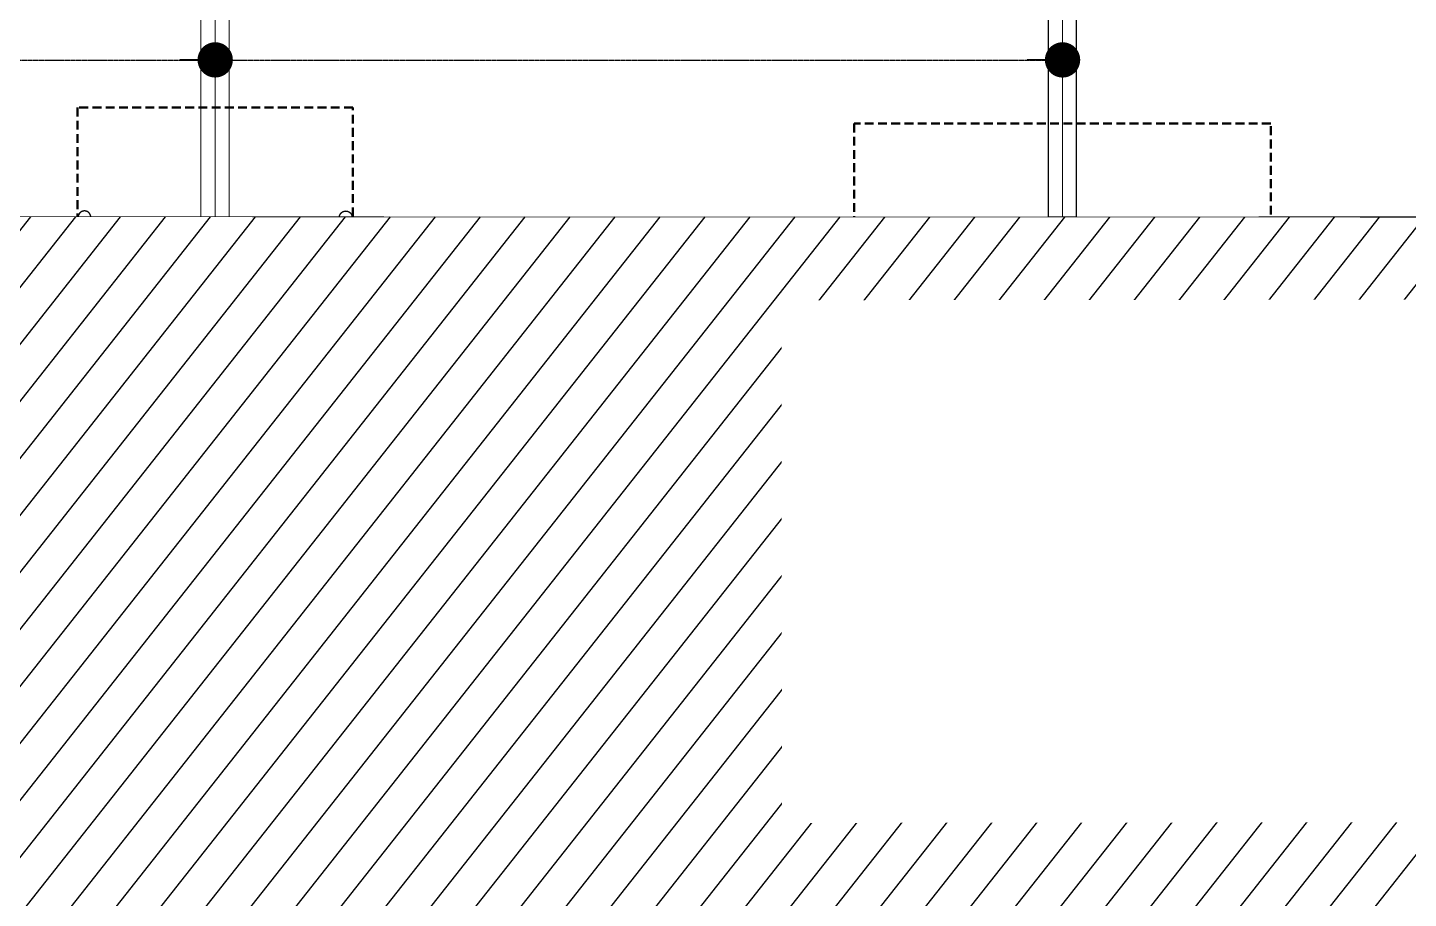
# Model space of a CAD drawing. Header units: centimetres. Extents: x -6122352 to 4157695, y -1694241 to 1947892.
# Drawn here: x 85581 to 95359, y -161087 to -154923 of the extents above; entities that cross this region are included whole.
import ezdxf
from ezdxf.xclip import XClip

# ---------------------------------------------------------------- set-up
doc = ezdxf.new("R2010")
doc.units = ezdxf.units.CM
doc.header["$MEASUREMENT"] = 0
doc.header["$XCLIPFRAME"] = 2
for name, pattern in [('DASHED2', [0.375, 0.25, -0.125]), ('XR-AR-END-SETTING OUT PLAN$0$23585-XR-AR-END-GROUND FLOOR$0$23261-XR-AR-SI-GF$0$HIDDEN', [0.375, 0.25, -0.125]), ('XR-AR-END-SETTING OUT PLAN$0$23585-XR-AR-END-GROUND FLOOR$0$945-4P-1-101-GROUND FLOOR PLAN$0$XR-MIDDLE-GROUND FLOOR PLAN$0$HIDDEN2', [0.1875, 0.125, -0.0625]), ('XR-AR-END-SETTING OUT PLAN$0$23585-XR-AR-END-GROUND FLOOR$0$XR-END-GROUND FLOOR PLAN$0$HIDDEN', [9.525, 6.35, -3.175]), ('XR-AR-END-SETTING OUT PLAN$0$23585-XR-AR-END-GROUND FLOOR$0$XR-END-GROUND FLOOR PLAN$0$HIDDEN2', [0.1875, 0.125, -0.0625]), ('XR-AR-MID-SETTING OUT FOR MASTER$0$23585-XR-AR-MID-GROUND FLOOR$0$23261-XR-AR-SI-GF$0$HIDDEN', [0.375, 0.25, -0.125]), ('XR-AR-MID-SETTING OUT FOR MASTER$0$23585-XR-AR-MID-GROUND FLOOR$0$945-4P-1-101-GROUND FLOOR PLAN$0$XR-MIDDLE-GROUND FLOOR PLAN$0$HIDDEN', [9.525, 6.35, -3.175]), ('XR-AR-MID-SETTING OUT FOR MASTER$0$23585-XR-AR-MID-GROUND FLOOR$0$945-4P-1-101-GROUND FLOOR PLAN$0$XR-MIDDLE-GROUND FLOOR PLAN$0$HIDDEN2', [0.1875, 0.125, -0.0625])]:
    doc.linetypes.add(name, pattern=pattern)
doc.layers.add('08-Compound Wall-4', color=7, linetype='Continuous', lineweight=25, true_color=0xff4405)
doc.layers.add('23585-XR-AR-DAMAC PLOT LIMITS$0$1-End units', color=7, linetype='Continuous', lineweight=5, true_color=0xf8991e)
for name, color, linetype, lineweight in [('23585-XR-AR-DAMAC PLOT LIMITS$0$1-Mid units', 41, 'Continuous', 5), ('@ Foundations', 4, 'DASHED2', 50), ('A-ANNO-TEXT', 3, 'Continuous', 25), ('XR-AR-END-SETTING OUT PLAN$0$23585-XR-AR-END-GROUND FLOOR$0$A-DOOR-FULL', 1, 'Continuous', 9), ('XR-AR-END-SETTING OUT PLAN$0$23585-XR-AR-END-GROUND FLOOR$0$A-FLOR-OVHD', 9, 'XR-AR-END-SETTING OUT PLAN$0$23585-XR-AR-END-GROUND FLOOR$0$23261-XR-AR-SI-GF$0$HIDDEN', 15), ('XR-AR-END-SETTING OUT PLAN$0$23585-XR-AR-END-GROUND FLOOR$0$A-GLAZ-SILL', 8, 'Continuous', 5), ('XR-AR-END-SETTING OUT PLAN$0$23585-XR-AR-END-GROUND FLOOR$0$A-GLAZ-WNDO', 232, 'Continuous', 9), ('XR-AR-END-SETTING OUT PLAN$0$23585-XR-AR-END-GROUND FLOOR$0$A-WALL', 7, 'Continuous', 30), ('XR-AR-END-SETTING OUT PLAN$0$23585-XR-AR-END-GROUND FLOOR$0$A-WALL-FNSH', 9, 'Continuous', 5), ('XR-AR-END-SETTING OUT PLAN$0$23585-XR-AR-END-GROUND FLOOR$0$S-COLS', 51, 'Continuous', 40), ('XR-AR-END-SETTING OUT PLAN$0$23585-XR-AR-END-GROUND FLOOR$0$S-COLS-PATT', 8, 'Continuous', 5), ('XR-AR-MID-SETTING OUT FOR MASTER$0$23585-XR-AR-MID-GROUND FLOOR$0$$A-GLAZ-WNDO', 232, 'Continuous', 9), ('XR-AR-MID-SETTING OUT FOR MASTER$0$23585-XR-AR-MID-GROUND FLOOR$0$$A-WALL', 1, 'Continuous', 5), ('XR-AR-MID-SETTING OUT FOR MASTER$0$23585-XR-AR-MID-GROUND FLOOR$0$A-DOOR', 31, 'Continuous', 5), ('XR-AR-MID-SETTING OUT FOR MASTER$0$23585-XR-AR-MID-GROUND FLOOR$0$A-DOOR-FULL', 1, 'Continuous', 9), ('XR-AR-MID-SETTING OUT FOR MASTER$0$23585-XR-AR-MID-GROUND FLOOR$0$A-FLOR-OVHD', 9, 'XR-AR-MID-SETTING OUT FOR MASTER$0$23585-XR-AR-MID-GROUND FLOOR$0$23261-XR-AR-SI-GF$0$HIDDEN', 15), ('XR-AR-MID-SETTING OUT FOR MASTER$0$23585-XR-AR-MID-GROUND FLOOR$0$A-FLOR-PATT', 8, 'Continuous', 5), ('XR-AR-MID-SETTING OUT FOR MASTER$0$23585-XR-AR-MID-GROUND FLOOR$0$A-GLAZ-SILL', 8, 'Continuous', 5), ('XR-AR-MID-SETTING OUT FOR MASTER$0$23585-XR-AR-MID-GROUND FLOOR$0$A-GLAZ-WNDO', 232, 'Continuous', 9), ('XR-AR-MID-SETTING OUT FOR MASTER$0$23585-XR-AR-MID-GROUND FLOOR$0$A-WALL', 7, 'Continuous', 30), ('XR-AR-MID-SETTING OUT FOR MASTER$0$23585-XR-AR-MID-GROUND FLOOR$0$A-WALL-FNSH', 9, 'Continuous', 5), ('XR-AR-MID-SETTING OUT FOR MASTER$0$23585-XR-AR-MID-GROUND FLOOR$0$S-COLS', 51, 'Continuous', 40)]:
    doc.layers.add(name, color=color, linetype=linetype, lineweight=lineweight)
for name, color, linetype in [('@MI-REF LAYER', 7, 'Continuous'), ('B_TH_4', 7, 'Continuous'), ('XR-AR-END-SETTING OUT PLAN$0$23585-XR-AR-END-GROUND FLOOR$0$A-Flor-Strs', 1, 'Continuous'), ('XR-AR-MID-SETTING OUT FOR MASTER$0$23585-XR-AR-MID-GROUND FLOOR$0$A-Flor-Strs', 1, 'Continuous'), ('XR-AR-MID-SETTING OUT FOR MASTER$0$23585-XR-AR-MID-GROUND FLOOR$0$GS-HATCH-FLOOR TILE', 251, 'Continuous')]:
    doc.layers.add(name, color=color, linetype=linetype)

# ---------------------------------------------------------------- blocks, each defined once
blk = doc.blocks.new('23585-XR-AR-DAMAC PLOT LIMITS')
at = {"layer": '23585-XR-AR-DAMAC PLOT LIMITS$0$1-End units', "color": 251, "true_color": 0x636466}
blk.add_lwpolyline([(496583.3281, 2768847.3183), (496565.6331, 2768863.5319), (496571.8145, 2768870.2783), (496589.5097, 2768854.0645)], close=True, dxfattribs=at)
at = {"layer": '23585-XR-AR-DAMAC PLOT LIMITS$0$1-Mid units', "color": 251, "true_color": 0x636466}
for points in [[(496579.2747, 2768842.8945), (496561.5797, 2768859.1081), (496565.6331, 2768863.5319), (496583.3281, 2768847.3183)], [(496575.2213, 2768838.4707), (496557.5263, 2768854.6843), (496561.5797, 2768859.1081), (496579.2747, 2768842.8945)]]:
    blk.add_lwpolyline(points, close=True, dxfattribs=at)
blk = doc.blocks.new('A$Cf093b529')
at = {"layer": 'A-ANNO-TEXT'}
blk.add_blockref('23585-XR-AR-DAMAC PLOT LIMITS', (-495391.9901, -2768603.4419), dxfattribs=at)
blk = doc.blocks.new('XR-AR-END-SETTING OUT PLAN$0$23585-XR-AR-END-GROUND FLOOR$0$XR-END-GROUND FLOOR PLAN$0$A$C69996ABC')
at = {"layer": 'XR-AR-END-SETTING OUT PLAN$0$23585-XR-AR-END-GROUND FLOOR$0$A-GLAZ-SILL'}
blk.add_line((0.25, 1), (0.25, 0.1), dxfattribs=at)
at = {"layer": 'XR-AR-END-SETTING OUT PLAN$0$23585-XR-AR-END-GROUND FLOOR$0$A-GLAZ-WNDO'}
for p, q in [((0, 1), (0, 0.95)), ((0.25, 1), (0, 1)), ((0.15, 0.95), (0.15, 1)), ((0.15, 1), (0.15, 0.1)), ((0, 0.95), (0.15, 0.95)), ((0, 0.95), (0, 0.15)), ((0.15, 0.15), (0, 0.15)), ((0, 0.1), (0, 0.15)), ((0.25, 0.1), (0, 0.1)), ((0.15, 0.1), (0.15, 0.15))]:
    blk.add_line(p, q, dxfattribs=at)
blk.add_lwpolyline([(0, 0.95), (0, 0.15), (0.05, 0.15), (0.05, 0.95)], close=True, dxfattribs=at)
blk.add_lwpolyline([(0.05, 0.1), (0, 0.1)], dxfattribs=at)
blk = doc.blocks.new('*U131')
for points in [[(91, 0), (41, 0), (41, 1021), (91, 1021)], [(0, 0), (38, 0), (38, -50), (50, -50), (50, -122), (0, -122)], [(1100, 0), (1062, 0), (1062, -50), (1050, -50), (1050, -122), (1100, -122)]]:
    blk.add_lwpolyline(points, close=True)
at = {"color": 8, "linetype": 'XR-AR-END-SETTING OUT PLAN$0$23585-XR-AR-END-GROUND FLOOR$0$XR-END-GROUND FLOOR PLAN$0$HIDDEN2'}
blk.add_arc((41, 0), 1021, 0, 90, dxfattribs=at)
at = {"layer": 'XR-AR-END-SETTING OUT PLAN$0$23585-XR-AR-END-GROUND FLOOR$0$A-GLAZ-SILL', "linetype": 'XR-AR-END-SETTING OUT PLAN$0$23585-XR-AR-END-GROUND FLOOR$0$945-4P-1-101-GROUND FLOOR PLAN$0$XR-MIDDLE-GROUND FLOOR PLAN$0$HIDDEN2', "ltscale": 3}
blk.add_lwpolyline([(0, 0), (1100, 0), (1100, -122), (0, -122)], close=True, dxfattribs=at)
blk = doc.blocks.new('XR-AR-END-SETTING OUT PLAN$0$23585-XR-AR-END-GROUND FLOOR$0$A$C75a8815d')
at = {"layer": 'XR-AR-END-SETTING OUT PLAN$0$23585-XR-AR-END-GROUND FLOOR$0$S-COLS', "color": 252, "lineweight": 30}
for points in [[(6049.9, 3656.8), (6049.9, 2256.8), (6249.9, 2256.8), (6249.9, 3656.8)], [(6050, 1200), (6050, 0), (6250, 0), (6250, 1200)]]:
    blk.add_lwpolyline(points, close=True, dxfattribs=at)
blk = doc.blocks.new('XR-AR-END-SETTING OUT PLAN')
at = {"layer": '08-Compound Wall-4', "ltscale": 100}
blk.add_lwpolyline([(9050.1, 5500), (9050.1, 1500), (9250.1, 1500), (9250.1, 5500)], dxfattribs=at)
at = {"layer": 'XR-AR-END-SETTING OUT PLAN$0$23585-XR-AR-END-GROUND FLOOR$0$A-FLOR-OVHD', "color": 8, "ltscale": 5}
blk.add_lwpolyline([(8549.8, 7912.7), (9050, 7912.7), (9050, 7412.7), (8549.8, 7412.7)], close=True, dxfattribs=at)
for points in [[(8549.8, 7912.7), (9050, 7412.7)], [(9050, 7912.7), (8549.8, 7412.7)], [(8850.1, 5750), (9050.1, 6550)], [(8850.1, 6550), (9050.1, 5750)]]:
    blk.add_lwpolyline(points, dxfattribs=at)
at = {"layer": 'XR-AR-END-SETTING OUT PLAN$0$23585-XR-AR-END-GROUND FLOOR$0$A-Flor-Strs', "color": 8, "linetype": 'XR-AR-END-SETTING OUT PLAN$0$23585-XR-AR-END-GROUND FLOOR$0$XR-END-GROUND FLOOR PLAN$0$HIDDEN', "ltscale": 0.1}
for p, q in [((8050.1, 9010), (8050.1, 11545)), ((7950.1, 11508.5), (7950.1, 8110)), ((8000.1, 9060), (8000.1, 11526.8)), ((8000.1, 10230), (7950.1, 10230)), ((8050.1, 10230), (9030.1, 10230)), ((8000.1, 9950), (7950.1, 9950)), ((8050.1, 9950), (9030.1, 9950)), ((8050.1, 9840), (9030.1, 9840)), ((8000.1, 9670), (7950.1, 9670)), ((8050.1, 9670), (9030.1, 9670)), ((8000.1, 9390), (7950.1, 9390)), ((8050.1, 9390), (9030.1, 9390)), ((8000.1, 9110), (7950.1, 9110)), ((8050.1, 9110), (9030.1, 9110)), ((7950.1, 9060), (8000.1, 9060)), ((7950.1, 9010), (8050.1, 9010)), ((7950.1, 8210), (9050.1, 8210)), ((7950.1, 8160), (9050.1, 8160)), ((7950.1, 8110), (9050.1, 8110))]:
    blk.add_line(p, q, dxfattribs=at)
at = {"layer": 'XR-AR-END-SETTING OUT PLAN$0$23585-XR-AR-END-GROUND FLOOR$0$A-WALL', "color": 8}
for p, q in [((8100.1, 6650), (9250.1, 6650)), ((8100.1, 6650), (8100.1, 6550)), ((8750.1, 5750), (8750.1, 6650)), ((9250.1, 6650), (9250.1, 5500)), ((8100.1, 6550), (8750.1, 6550)), ((8700.1, 5750), (8750.1, 5750)), ((8700.1, 5500), (8700.1, 5750)), ((9250.1, 5500), (8700.1, 5500)), ((9050.1, 5500), (9050.1, 5500))]:
    blk.add_line(p, q, dxfattribs=at)
for points in [[(9250.1, 6650), (9050.1, 6650), (9050.1, 8750), (6850.1, 8750), (6850.1, 8700), (6750.1, 8700), (6750.1, 8750), (6650.1, 8750), (6650.1, 8850), (6950.1, 8850), (6950.1, 8900), (7050.1, 8900), (7050.1, 8850), (9050.1, 8850), (9050.1, 10350), (7050.1, 10350), (7050.1, 9800), (6950.1, 9800), (6950.1, 10550), (7050.1, 10550), (7050.1, 10450), (9050.1, 10450), (9049.9, 19523.4), (9250, 19523.4)], [(3250.1, 5500), (7760.1, 5500), (7760.1, 5750), (3250.1, 5750)]]:
    blk.add_lwpolyline(points, close=True, dxfattribs=at)
for points in [[(6750.1, 7650), (6750.1, 7800), (6850.1, 7800), (6850.1, 7750), (7450.1, 7750), (7450.1, 5750), (7350.1, 5750), (7350.1, 7650), (6750.1, 7650)], [(9050.1, 5750), (8850.1, 5750), (8850.1, 6550), (9050.1, 6550), (9050.1, 5750)]]:
    blk.add_lwpolyline(points, dxfattribs=at)
at = {"layer": 'XR-AR-END-SETTING OUT PLAN$0$23585-XR-AR-END-GROUND FLOOR$0$A-WALL-FNSH', "color": 8}
for p, q in [((9030.1, 8730), (6870.1, 8730)), ((6870.1, 8730), (6870.1, 8700)), ((9030.1, 6670), (9030.1, 8730)), ((6870.1, 8700), (6850.1, 8700)), ((8080.1, 6670), (9030.1, 6670)), ((8080.1, 6670), (8080.1, 6530)), ((8080.1, 6530), (8730.1, 6530)), ((8730.1, 5770), (8730.1, 6530)), ((8680.1, 5650), (8680.1, 5770)), ((8680.1, 5770), (8730.1, 5770))]:
    blk.add_line(p, q, dxfattribs=at)
for points in [[(6981.5, 9800), (7070.1, 9800), (7070.1, 10330), (9030.1, 10330), (9030.1, 8870), (7070.1, 8870), (7070.1, 8900), (7050.1, 8900)], [(6850.1, 7800), (6870.1, 7800), (6870.1, 7770), (7470.1, 7770), (7470.1, 5770), (7780.1, 5770), (7780.1, 5650)]]:
    blk.add_lwpolyline(points, dxfattribs=at)
at = {"color": 8, "xscale": 1000.000000000054, "yscale": 1000.000000000054, "zscale": 1000.000000000054, "rotation": 90}
blk.add_blockref('XR-AR-END-SETTING OUT PLAN$0$23585-XR-AR-END-GROUND FLOOR$0$XR-END-GROUND FLOOR PLAN$0$A$C69996ABC', (8780.1, 5500), dxfattribs=at)
at = {"layer": 'XR-AR-END-SETTING OUT PLAN$0$23585-XR-AR-END-GROUND FLOOR$0$A-DOOR-FULL', "color": 8, "rotation": 270}
for p, xscale, yscale, zscale in [((7050.1, 8900), -0.8181818181818169, 0.8181818181818169, 0.8181818181818167), ((6850.1, 8700), 0.8181818181818152, 0.8181818181818152, 0.8181818181818152)]:
    blk.add_blockref('*U131', p, dxfattribs=dict(at, xscale=xscale, yscale=yscale, zscale=zscale))
at = {"layer": 'XR-AR-END-SETTING OUT PLAN$0$23585-XR-AR-END-GROUND FLOOR$0$S-COLS-PATT', "color": 8}
blk.add_blockref('XR-AR-END-SETTING OUT PLAN$0$23585-XR-AR-END-GROUND FLOOR$0$A$C75a8815d', (3000.1, 5500), dxfattribs=at)
blk = doc.blocks.new('END UNIT')
at = {"xscale": 0.001, "yscale": 0.001, "zscale": 0.001}
blk.add_blockref('XR-AR-END-SETTING OUT PLAN', (-9.1502, 0), dxfattribs=at)
blk = doc.blocks.new('XR-AR-MID-SETTING OUT FOR MASTER$0$23585-XR-AR-MID-GROUND FLOOR$0$945-4P-1-101-GROUND FLOOR PLAN$0$XR-MIDDLE-CAR PARK HATCH')
at = {"layer": 'XR-AR-MID-SETTING OUT FOR MASTER$0$23585-XR-AR-MID-GROUND FLOOR$0$A-FLOR-PATT'}
blk.add_lwpolyline([(9250, 100), (9250, 5500), (15050, 5502.7), (15050, 100.5)], close=True, dxfattribs=at)
blk = doc.blocks.new('*U130')
for points in [[(91, 0), (41, 0), (41, 1021), (91, 1021)], [(0, 0), (38, 0), (38, -50), (50, -50), (50, -122), (0, -122)], [(1100, 0), (1062, 0), (1062, -50), (1050, -50), (1050, -122), (1100, -122)]]:
    blk.add_lwpolyline(points, close=True)
at = {"color": 8, "linetype": 'XR-AR-MID-SETTING OUT FOR MASTER$0$23585-XR-AR-MID-GROUND FLOOR$0$945-4P-1-101-GROUND FLOOR PLAN$0$XR-MIDDLE-GROUND FLOOR PLAN$0$HIDDEN2'}
blk.add_arc((41, 0), 1021, 0, 90, dxfattribs=at)
at = {"layer": 'XR-AR-MID-SETTING OUT FOR MASTER$0$23585-XR-AR-MID-GROUND FLOOR$0$A-GLAZ-SILL', "linetype": 'XR-AR-MID-SETTING OUT FOR MASTER$0$23585-XR-AR-MID-GROUND FLOOR$0$945-4P-1-101-GROUND FLOOR PLAN$0$XR-MIDDLE-GROUND FLOOR PLAN$0$HIDDEN2', "ltscale": 3}
blk.add_lwpolyline([(0, 0), (1100, 0), (1100, -122), (0, -122)], close=True, dxfattribs=at)
blk = doc.blocks.new('*U27')
for points in [[(91, 0), (41, 0), (41, 1021), (91, 1021)], [(0, 0), (38, 0), (38, -50), (50, -50), (50, -250), (0, -250)], [(1100, 0), (1062, 0), (1062, -50), (1050, -50), (1050, -250), (1100, -250)]]:
    blk.add_lwpolyline(points, close=True)
at = {"color": 8, "linetype": 'XR-AR-MID-SETTING OUT FOR MASTER$0$23585-XR-AR-MID-GROUND FLOOR$0$945-4P-1-101-GROUND FLOOR PLAN$0$XR-MIDDLE-GROUND FLOOR PLAN$0$HIDDEN2'}
blk.add_arc((41, 0), 1021, 0, 90, dxfattribs=at)
at = {"layer": 'XR-AR-MID-SETTING OUT FOR MASTER$0$23585-XR-AR-MID-GROUND FLOOR$0$A-GLAZ-SILL', "linetype": 'XR-AR-MID-SETTING OUT FOR MASTER$0$23585-XR-AR-MID-GROUND FLOOR$0$945-4P-1-101-GROUND FLOOR PLAN$0$XR-MIDDLE-GROUND FLOOR PLAN$0$HIDDEN2', "ltscale": 3}
blk.add_lwpolyline([(0, 0), (1100, 0), (1100, -250), (0, -250)], close=True, dxfattribs=at)
blk = doc.blocks.new('XR-AR-MID-SETTING OUT FOR MASTER$0$23585-XR-AR-MID-GROUND FLOOR$0$945-4P-1-101-GROUND FLOOR PLAN$0$XR-MIDDLE-GROUND FLOOR PLAN$0$A$C70344426')
at = {"layer": 'XR-AR-MID-SETTING OUT FOR MASTER$0$23585-XR-AR-MID-GROUND FLOOR$0$A-GLAZ-SILL'}
blk.add_line((0.25, 2.65), (0.25, 0), dxfattribs=at)
at = {"layer": 'XR-AR-MID-SETTING OUT FOR MASTER$0$23585-XR-AR-MID-GROUND FLOOR$0$A-GLAZ-WNDO'}
for p, q in [((0, 2.65), (0, 2.6)), ((0, 2.65), (0.25, 2.65)), ((0.15, 2.6), (0.15, 2.65)), ((0, 2.6), (0.15, 2.6)), ((0.15, 2.6), (0.15, 0)), ((0, 1.8), (0, 1.75)), ((0.15, 1.8), (0, 1.8)), ((0.15, 1.75), (0.15, 1.8)), ((0, 1.75), (0.15, 1.75)), ((0, 0.9), (0, 0.85)), ((0.15, 0.9), (0, 0.9)), ((0.15, 0.85), (0.15, 0.9)), ((0, 0.85), (0.15, 0.85)), ((0, 0.85), (0, 0.05)), ((0.15, 0.05), (0, 0.05)), ((0, 0), (0, 0.05)), ((0.15, 0), (0.15, 0.05)), ((0.25, 0), (0, 0))]:
    blk.add_line(p, q, dxfattribs=at)
blk.add_lwpolyline([(0.05, 1.8), (0.05, 2.6), (0, 2.6), (0, 0.9), (0.05, 0.9), (0.05, 1.75)], dxfattribs=at)
blk.add_lwpolyline([(0, 0.85), (0, 0.05), (0.05, 0.05), (0.05, 0.85)], close=True, dxfattribs=at)
blk = doc.blocks.new('*U28')
for points in [[(0, 70), (38, 70), (38, 120), (50, 120), (50, 180), (0, 180)], [(1100, 70), (1062, 70), (1062, 120), (1050, 120), (1050, 180), (1100, 180)], [(91, 70), (41, 70), (41, -951), (91, -951)]]:
    blk.add_lwpolyline(points, close=True)
at = {"color": 8, "linetype": 'XR-AR-MID-SETTING OUT FOR MASTER$0$23585-XR-AR-MID-GROUND FLOOR$0$945-4P-1-101-GROUND FLOOR PLAN$0$XR-MIDDLE-GROUND FLOOR PLAN$0$HIDDEN2'}
blk.add_arc((41, 70), 1021, 270, 0, dxfattribs=at)
at = {"layer": 'XR-AR-MID-SETTING OUT FOR MASTER$0$23585-XR-AR-MID-GROUND FLOOR$0$A-GLAZ-SILL', "linetype": 'XR-AR-MID-SETTING OUT FOR MASTER$0$23585-XR-AR-MID-GROUND FLOOR$0$945-4P-1-101-GROUND FLOOR PLAN$0$XR-MIDDLE-GROUND FLOOR PLAN$0$HIDDEN2', "ltscale": 3}
blk.add_lwpolyline([(0, 70), (1100, 70), (1100, 180), (0, 180)], close=True, dxfattribs=at)
blk = doc.blocks.new('XR-AR-MID-SETTING OUT FOR MASTER$0$23585-XR-AR-MID-GROUND FLOOR$0$945-4P-1-101-GROUND FLOOR PLAN$0$XR-MIDDLE-GROUND FLOOR PLAN$0$A$C2DB306E2')
at = {"layer": 'XR-AR-MID-SETTING OUT FOR MASTER$0$23585-XR-AR-MID-GROUND FLOOR$0$A-DOOR-FULL'}
for p, q in [((0.15, 1.25), (0.05, 1.25)), ((0.05, 1.25), (0.05, 1.2)), ((0.05, 1.2), (0.15, 1.2)), ((0.15, 1.2), (0.15, 1.25)), ((0, 0.8), (0, 0)), ((0, 0.8), (0.04, 0.8)), ((0.04, 0.8), (0.04, 0)), ((0.05, 0.35), (0.05, 0.4)), ((0.05, 0.4), (0.15, 0.4)), ((0.15, 0.4), (0.15, 0.35)), ((0.15, 0.35), (0.05, 0.35)), ((0, 0), (0.04, 0))]:
    blk.add_line(p, q, dxfattribs=at)
at = {"layer": 'XR-AR-MID-SETTING OUT FOR MASTER$0$23585-XR-AR-MID-GROUND FLOOR$0$A-GLAZ-SILL', "linetype": 'XR-AR-MID-SETTING OUT FOR MASTER$0$23585-XR-AR-MID-GROUND FLOOR$0$945-4P-1-101-GROUND FLOOR PLAN$0$XR-MIDDLE-GROUND FLOOR PLAN$0$HIDDEN2', "ltscale": 3}
for p, q in [((0.05, 1.2), (0.05, 0.4)), ((0.15, 1.2), (0.15, 0.4))]:
    blk.add_line(p, q, dxfattribs=at)
blk = doc.blocks.new('XR-AR-MID-SETTING OUT FOR MASTER$0$23585-XR-AR-MID-GROUND FLOOR$0$945-4P-1-101-GROUND FLOOR PLAN$0$XR-MIDDLE-GROUND FLOOR PLAN$0$WRFWF')
at = {"layer": 'XR-AR-MID-SETTING OUT FOR MASTER$0$23585-XR-AR-MID-GROUND FLOOR$0$A-FLOR-OVHD', "linetype": 'XR-AR-MID-SETTING OUT FOR MASTER$0$23585-XR-AR-MID-GROUND FLOOR$0$945-4P-1-101-GROUND FLOOR PLAN$0$XR-MIDDLE-GROUND FLOOR PLAN$0$HIDDEN', "ltscale": 0.1}
for p, q in [((9250, 14090), (9250, 9909.4)), ((10350, 14089.4), (9250, 14089.4)), ((10350, 13809.4), (9250, 13809.4)), ((10350, 13529.4), (9250, 13529.4)), ((10350, 13249.4), (9250, 13249.4)), ((10350, 12969.4), (9250, 12969.4)), ((10350, 12689.4), (9250, 12689.4)), ((10350, 12409.4), (9250, 12409.4)), ((10350, 12129.4), (9250, 12129.4)), ((10350, 11849.4), (9250, 11849.4)), ((10350, 11569.4), (9250, 11569.4)), ((10350, 11289.4), (9250, 11289.4)), ((10350, 11009.4), (9250, 11009.4)), ((10350, 11009.4), (10350, 9909.4)), ((10350, 9909.4), (9250, 9909.4))]:
    blk.add_line(p, q, dxfattribs=at)
blk.add_lwpolyline([(10350, 14370), (10350, 11009.4)], dxfattribs=at)
blk = doc.blocks.new('*U26')
at = {"color": 0, "linetype": 'ByBlock'}
blk.add_line((0, 300.4), (0, 0), dxfattribs=at)
at = {"color": 0, "linetype": 'ByBlock', "const_width": 15}
blk.add_lwpolyline([(194.9, 187.9), (0, 300.4), (-194.9, 187.9)], dxfattribs=at)
blk.add_circle((0, 0), 45)
blk = doc.blocks.new('XR-AR-MID-SETTING OUT FOR MASTER$0$23585-XR-AR-MID-GROUND FLOOR$0$A$C08698786')
at = {"layer": 'XR-AR-MID-SETTING OUT FOR MASTER$0$23585-XR-AR-MID-GROUND FLOOR$0$S-COLS', "color": 252, "lineweight": 30}
for points in [[(5900, 11147.3), (5900, 9747.3), (6100, 9747.3), (6100, 11147.3)], [(-100, 9156.8), (-100, 7756.8), (100, 7756.8), (100, 9156.8)], [(-100, 6700), (-100, 5500), (100, 5500), (100, 6700)], [(5900, 6500), (5900, 5500), (6100, 5500), (6100, 6500)]]:
    blk.add_lwpolyline(points, close=True, dxfattribs=at)
blk = doc.blocks.new('XR-AR-MID-SETTING OUT FOR MASTER')
at = {"layer": 'XR-AR-MID-SETTING OUT FOR MASTER$0$23585-XR-AR-MID-GROUND FLOOR$0$A-Flor-Strs', "color": 8}
for p, q in [((5900, 5802.7), (4250, 5802.7)), ((5900, 5502.7), (4250, 5502.7))]:
    blk.add_line(p, q, dxfattribs=at)
at = {"layer": 'XR-AR-MID-SETTING OUT FOR MASTER$0$23585-XR-AR-MID-GROUND FLOOR$0$A-WALL', "color": 8}
for points in [[(100, 19472.7), (-100, 19472.7), (-100, 5500), (100, 5500), (100, 8850.1), (1100, 8850.1), (1100, 8950.1), (100, 8950.1), (100, 10950), (2100, 10950), (2100, 9950.1), (2200, 9950.1), (2200.1, 11150), (2100.1, 11150), (2100, 11050), (100, 11050)], [(5900, 19472.7), (6100, 19472.7), (6100, 5500.2), (5900, 5500.2), (5900, 14852.7), (5500.1, 14852.7), (5500.1, 14952.7), (5900, 14952.7)], [(4250, 5500), (3050, 5500), (3050, 5750), (4000.2, 5750), (4000.2, 8850), (3300, 8850), (3300, 8950), (3400, 8950.2), (3400.1, 9927.6), (3650, 9927.6), (3650, 9100), (4250, 9100)], [(2100.1, 8950.1), (2099.9, 9050.2), (2200, 9050.2), (2200, 8950.1), (2300, 8950.2), (2300, 8850.1), (2000, 8850.1), (2000, 8950.1)], [(100, 5750), (400, 5750), (400, 5500), (100, 5500)]]:
    blk.add_lwpolyline(points, close=True, dxfattribs=at)
at = {"layer": 'XR-AR-MID-SETTING OUT FOR MASTER$0$23585-XR-AR-MID-GROUND FLOOR$0$A-WALL-FNSH', "color": 8}
for points in [[(2080, 10930), (120, 10930), (120, 8972.8), (1100, 8972.8), (1100, 8952.8)], [(2100, 9950), (2080, 9950), (2080, 10930)]]:
    blk.add_lwpolyline(points, dxfattribs=at)
at = {"layer": '08-Compound Wall-4', "ltscale": 100}
blk.add_blockref('XR-AR-MID-SETTING OUT FOR MASTER$0$23585-XR-AR-MID-GROUND FLOOR$0$945-4P-1-101-GROUND FLOOR PLAN$0$XR-MIDDLE-CAR PARK HATCH', (-9150, 0.2), dxfattribs=at)
at = {"layer": 'XR-AR-MID-SETTING OUT FOR MASTER$0$23585-XR-AR-MID-GROUND FLOOR$0$$A-GLAZ-WNDO', "color": 8, "xscale": -1000.000000000001, "yscale": 1000.000000000001, "zscale": 1000.000000000001, "rotation": 270}
blk.add_blockref('XR-AR-MID-SETTING OUT FOR MASTER$0$23585-XR-AR-MID-GROUND FLOOR$0$945-4P-1-101-GROUND FLOOR PLAN$0$XR-MIDDLE-GROUND FLOOR PLAN$0$A$C70344426', (400, 5500), dxfattribs=at)
at = {"layer": 'XR-AR-MID-SETTING OUT FOR MASTER$0$23585-XR-AR-MID-GROUND FLOOR$0$$A-WALL', "color": 8}
blk.add_blockref('XR-AR-MID-SETTING OUT FOR MASTER$0$23585-XR-AR-MID-GROUND FLOOR$0$945-4P-1-101-GROUND FLOOR PLAN$0$XR-MIDDLE-GROUND FLOOR PLAN$0$WRFWF', (-9150, -796.8), dxfattribs=at)
at = {"layer": 'XR-AR-MID-SETTING OUT FOR MASTER$0$23585-XR-AR-MID-GROUND FLOOR$0$A-DOOR', "color": 8, "xscale": -1000.000000000001, "yscale": 1000.000000000001, "zscale": 1000.000000000001, "rotation": 270}
blk.add_blockref('XR-AR-MID-SETTING OUT FOR MASTER$0$23585-XR-AR-MID-GROUND FLOOR$0$945-4P-1-101-GROUND FLOOR PLAN$0$XR-MIDDLE-GROUND FLOOR PLAN$0$A$C2DB306E2', (750, 8800.1), dxfattribs=at)
at = {"layer": 'XR-AR-MID-SETTING OUT FOR MASTER$0$23585-XR-AR-MID-GROUND FLOOR$0$A-DOOR-FULL', "color": 8, "rotation": 90}
blk.add_blockref('*U27', (3400, 9927.6), dxfattribs=at)
at = {"layer": 'XR-AR-MID-SETTING OUT FOR MASTER$0$23585-XR-AR-MID-GROUND FLOOR$0$A-DOOR-FULL', "color": 8, "xscale": 0.8181820445283869, "yscale": 0.8181820445283869, "zscale": 0.8181820445283869, "rotation": 90}
blk.add_blockref('*U130', (2100, 9050.1), dxfattribs=at)
at = {"layer": 'XR-AR-MID-SETTING OUT FOR MASTER$0$23585-XR-AR-MID-GROUND FLOOR$0$A-DOOR-FULL', "color": 8, "xscale": -0.909090909090913, "yscale": 0.909090909090913, "zscale": 0.909090909090913}
blk.add_blockref('*U28', (3300, 8786.4), dxfattribs=at)
at = {"layer": 'XR-AR-MID-SETTING OUT FOR MASTER$0$23585-XR-AR-MID-GROUND FLOOR$0$A-Flor-Strs', "color": 8}
blk.add_blockref('*U26', (5075, 5502.3), dxfattribs=at)
at = {"layer": 'XR-AR-MID-SETTING OUT FOR MASTER$0$23585-XR-AR-MID-GROUND FLOOR$0$GS-HATCH-FLOOR TILE', "color": 8}
blk.add_blockref('XR-AR-MID-SETTING OUT FOR MASTER$0$23585-XR-AR-MID-GROUND FLOOR$0$A$C08698786', (0, 0), dxfattribs=at)
blk = doc.blocks.new('MID UNIT')
at = {"xscale": 0.001, "yscale": 0.001, "zscale": 0.001}
blk.add_blockref('XR-AR-MID-SETTING OUT FOR MASTER', (0, 0), dxfattribs=at)
blk = doc.blocks.new('TH_4')
blk.add_blockref('END UNIT', (495802.3054, 2769130.5141))
blk.add_blockref('MID UNIT', (495802.3054, 2769130.5141))
at = {"xscale": -1}
blk.add_blockref('MID UNIT', (495814.3054, 2769130.5141), dxfattribs=at)
blk = doc.blocks.new('23585-XR-AR-MALDIVE-3$0$TH_4')
at = {"layer": 'B_TH_4', "xscale": 1.000039184446315, "yscale": 1.000039184446315, "zscale": 1.000039184446315}
blk.add_blockref('TH_4', (-19.4274, -108.5069), dxfattribs=at)
at = {"layer": '@ Foundations', "linetype": 'DASHED2', "ltscale": 0.25}
for points in [[(495807.1304, 2769139.687), (495809.4804, 2769139.687), (495809.4804, 2769142.637), (495807.1304, 2769142.637)], [(495803.7803, 2769140.4018), (495800.8303, 2769140.4018), (495800.8303, 2769135.3518), (495803.7803, 2769135.3518)], [(495807.3304, 2769135.2398), (495809.2804, 2769135.2398), (495809.2804, 2769137.7898), (495807.3304, 2769137.7898)]]:
    blk.add_lwpolyline(points, close=True, dxfattribs=at)
blk = doc.blocks.new('_Dot')
at = {"color": 0, "linetype": 'ByBlock', "lineweight": -2}
blk.add_line((-0.5, 0), (-1, 0), dxfattribs=at)
at = {"color": 0, "linetype": 'ByBlock', "const_width": 0.5}
blk.add_lwpolyline([(-0.25, 0, 1), (0.25, 0, 1)], format="xyb", close=True, dxfattribs=at)

msp = doc.modelspace()

# ---------------------------------------------------------------- block references
at = {"layer": '@MI-REF LAYER', "xscale": 1000, "yscale": 1000, "zscale": 1000, "rotation": 312.4882903633292}
msp.add_blockref('A$Cf093b529', (-891608.73293, 539022.72011), dxfattribs=at)

# ---------------------------------------------------------------- next in the draw order: block references
at = {"layer": '@MI-REF LAYER'}
ref = msp.add_blockref('23585-XR-AR-MALDIVE-3$0$TH_4', (496387983.13805, 2768891476.40003), dxfattribs=dict(at, xscale=1000, yscale=1000, zscale=1000, rotation=179.9898040462887))
XClip(ref).set_block_clipping_path([(495793.1983331204, 2769154.4143530317), (495793.2172451443, 2769130.5147732692), (495835.3551904894, 2769130.5144566512), (495835.3553965106, 2769154.4534311658), (495826.2939831605, 2769154.4143751008), (495820.2938442621, 2769154.4144850681), (495814.2939794599, 2769154.41430012), (495808.2939721677, 2769154.4142626277), (495802.2939673355, 2769154.4142251369)])

# ---------------------------------------------------------------- next in the draw order: linework, layer by layer
at = {"layer": '@MI-REF LAYER', "linetype": 'DASHED2', "extrusion": (4.96474e-13, -6.92406e-09, 1), "elevation": 20.83495}
msp.add_lwpolyline([(92909.71069, -155156.1996), (82885.81448, -155154.42202), (82329.89801, -155891.86495)], dxfattribs=at)

# ---------------------------------------------------------------- next in the draw order: block references
at = {"layer": '@MI-REF LAYER', "extrusion": (-4.24758e-13, -6.92406e-09, 1), "xscale": -250, "yscale": 250, "zscale": 250.0000000000001, "rotation": 180.0413421956478}
for p in [(86909.70667, -155151.08692, 20.83495), (92910.10402, -155151.23142, 20.83495)]:
    msp.add_blockref('_Dot', p, dxfattribs=at)

# ---------------------------------------------------------------- next in the draw order: wipeouts: each hides what was drawn before it
at = {"color": 10}
msp.add_wipeout([(62759.60346, -156259.19746), (62757.29822, -170533.02871), (69005.67211, -170538.33469), (69005.68011, -170233.51101), (92807.11389, -170238.81378), (92807.06058, -170538.39232), (99057.17158, -170539.50455), (99059.24789, -156265.65709), (62759.60425, -156254.73668)], dxfattribs=at).dxf.layer = '@MI-REF LAYER'

# ---------------------------------------------------------------- next in the draw order: hatches: boundary and pattern name
at = {"layer": '@MI-REF LAYER', "transparency": 33554508}
h = msp.add_hatch(dxfattribs=at)
h.set_pattern_fill('ANSI31', color=256, scale=2000, angle=186.72236)
h.paths.add_polyline_path([(62759.60425, -156254.73676), (62755.51561, -170533.02842), (69005.67576, -170534.03783), (69005.93098, -170233.48086), (92806.86296, -170238.81372), (92806.76133, -170538.3761), (99057.17158, -170539.48841), (99059.32244, -156265.65711)])

# ---------------------------------------------------------------- next in the draw order: linework, layer by layer
at = {"layer": '@MI-REF LAYER', "const_width": 5}
msp.add_lwpolyline([(62759.60425, -156254.73676), (62755.51561, -170533.02842), (69005.67576, -170534.03783), (69005.93098, -170233.48086), (92806.86296, -170238.81372), (92806.76133, -170538.3761), (99057.17158, -170539.48841), (99059.32244, -156265.65711)], close=True, dxfattribs=at)

# ---------------------------------------------------------------- next in the draw order: wipeouts: each hides what was drawn before it
at = {"color": 10}
msp.add_wipeout([(97889.1633, -156846.13501), (90919.67976, -156853.08959), (90923.37185, -160553.08775), (97892.8554, -160546.13316), (97889.16331, -156846.13501)], dxfattribs=at).dxf.layer = '@MI-REF LAYER'

doc.saveas('drawing.dxf')
